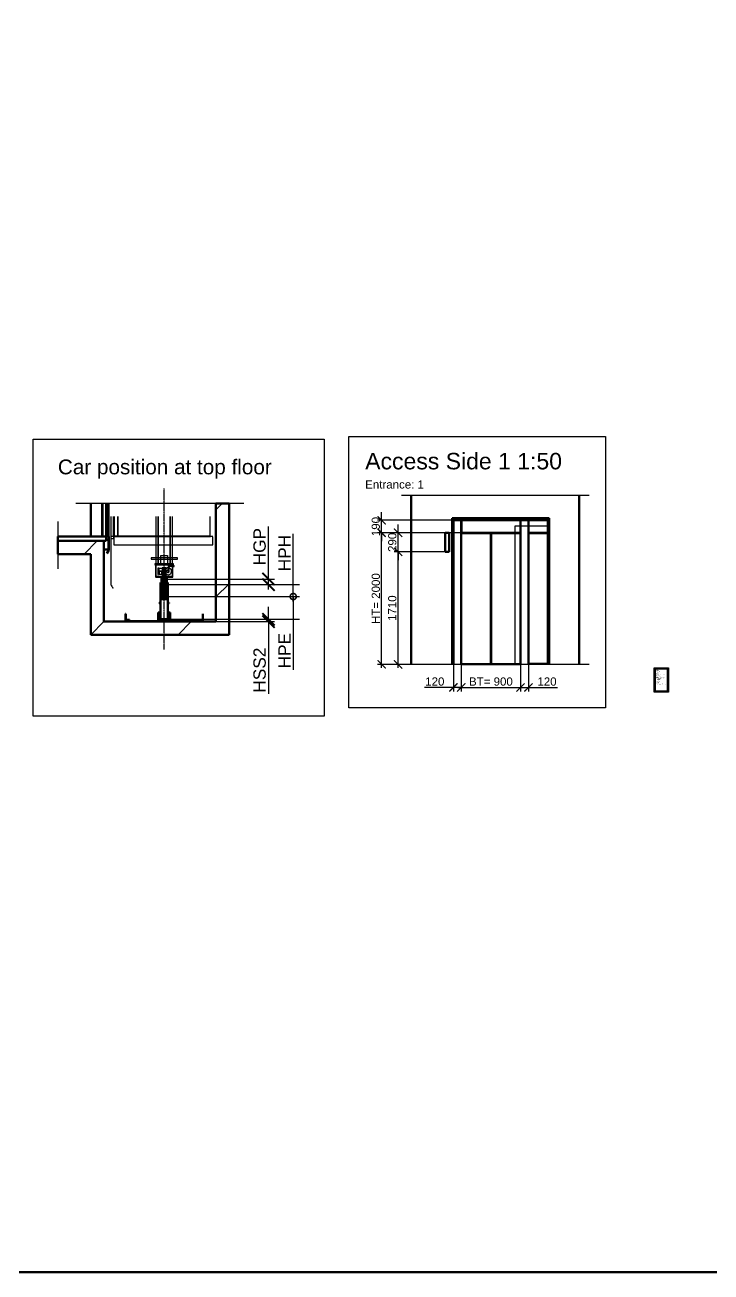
# Model space of a CAD drawing. Header units: millimetres. Extents: x -9546 to 173314, y -46180 to 27253.
# Drawn here: x 127933 to 138355, y -46180 to -27229 of the extents above; entities that cross this region are included whole.
import ezdxf

# ---------------------------------------------------------------- set-up
doc = ezdxf.new("R2010")
doc.units = ezdxf.units.MM
doc.linetypes.add('AM_ISO02W050', pattern=[7.5, 6, -1.5])
doc.linetypes.add('AM_ISO08W050', pattern=[18, 12, -1.5, 3, -1.5])
for name, color, linetype, lineweight in [('AM_0', 7, 'Continuous', 50), ('AM_1', 14, 'Continuous', 50), ('AM_5', 3, 'Continuous', 25), ('AM_8', 1, 'Continuous', 25), ('LDBuffer-AM_0', 7, 'Continuous', 50), ('LDCar-AM_0', 7, 'Continuous', 50), ('LDCar-AM_3', 6, 'AM_ISO02W050', 25), ('LDCar-AM_4', 3, 'Continuous', 25), ('LDHallButton-AM_0', 7, 'Continuous', 50), ('LDHallButton-AM_3', 6, 'AM_ISO02W050', 25), ('LDShaft-AM_0', 7, 'Continuous', 50), ('LDShaft-AM_4', 3, 'Continuous', 25), ('LDShaft-AM_5', 3, 'Continuous', 25), ('LDShaft-AM_7', 4, 'AM_ISO08W050', 25)]:
    doc.layers.add(name, color=color, linetype=linetype, lineweight=lineweight)
doc.layers.add('AM_VIEWS', color=1, linetype='Continuous', lineweight=25, plot=False)
doc.styles.add('LD', font='ARIALUNI.ttf')
doc.styles.get("Standard").update_dxf_attribs({"font": 'ARIALUNI.ttf'})
doc.dimstyles.new('LIFT', dxfattribs={"dimtxt": 2.5, "dimasz": 2.5, "dimexe": 1.25, "dimexo": 0, "dimgap": 0.5, "dimtad": 1, "dimdec": 0, "dimzin": 1, "dimdsep": 46, "dimtxsty": 'LD', "dimblk": 'ARCHTICK', "dimcen": 0, "dimdle": 1, "dimclrd": 3, "dimclre": 3, "dimclrt": 4, "dimadec": 0, "dimazin": 0, "dimtp": 0.1, "dimtm": 0.1, "dimtfac": 0.71, "dimtdec": 0, "dimtix": 1, "dimtmove": 0, "dimatfit": 3, "dimfxl": 1, "dimtolj": 1, "dimarcsym": 0})

# ---------------------------------------------------------------- blocks, each defined once
blk = doc.blocks.new('LD_20260611094836_0000005C')
at = {"layer": 'LDShaft-AM_0'}
for p, q in [((-200, 1795), (-200, 1295)), ((1700, 1795), (1700, 0)), ((1900, 1795), (1700, 1795)), ((1900, 0), (1900, 1795)), ((-700, 1225), (-700, 1025)), ((-200, 1225), (-700, 1225)), ((0, 1225), (-200, 1225)), ((0, 0), (0, 1225)), ((-700, 1025), (-200, 1025)), ((-200, 1025), (-200, -200)), ((1700, 0), (0, 0)), ((1900, -200), (1900, 0)), ((-200, -200), (0, -200)), ((0, -200), (1900, -200))]:
    blk.add_line(p, q, dxfattribs=at)
blk = doc.blocks.new('LD_20260611094836_0000005E')
at = {"layer": 'LDShaft-AM_4'}
blk.add_line((-700, 225), (-700, -495), dxfattribs=at)
blk = doc.blocks.new('LD_20260611094836_0000005F')
at = {"layer": 'LDShaft-AM_0'}
for p, q in [((-700, 0), (-700, -70)), ((-200, 0), (-700, 0)), ((-80, 0), (-200, 0)), ((0, 0), (-80, 0)), ((35, 0), (0, 0)), ((35, -70), (35, 0)), ((-700, -70), (-200, -70)), ((-200, -70), (-80, -70)), ((-80, -70), (0, -70)), ((0, -70), (35, -70))]:
    blk.add_line(p, q, dxfattribs=at)
blk = doc.blocks.new('LD_20260611094836_00000060')
at = {"layer": 'LDShaft-AM_0'}
for p, q in [((0, -22.5), (0, -151)), ((0, -151), (71, -151)), ((71, -1), (35, -1)), ((71, -5), (35, -5)), ((35, -5), (71, -5)), ((71, -5), (71, -1)), ((71, -151), (71, -5))]:
    blk.add_line(p, q, dxfattribs=at)
blk = doc.blocks.new('LD_20260611094836_00000061')
at = {"layer": 'LDCar-AM_0'}
for p, q in [((0, 500), (0, 0)), ((3, 500), (3, 0)), ((60, 0), (60, 500)), ((66, 500), (66, 5)), ((95, 5), (95, 500)), ((0, 0), (3, 0)), ((3, 0), (60, 0)), ((60, 0), (60, -48)), ((100, 0), (60, 0)), ((66, 5), (95, 5)), ((100, -48), (100, 0)), ((60, -48), (100, -48)), ((97, -48), (97, -210)), ((100, -48), (97, -48)), ((100, -210), (100, -48)), ((97, -210), (67, -259)), ((67, -259), (70, -261)), ((70, -261), (100, -212)), ((100, -212), (97, -210)), ((97, -210), (100, -210))]:
    blk.add_line(p, q, dxfattribs=at)
blk = doc.blocks.new('LD_20260611094836_00000062')
at = {"layer": 'LDShaft-AM_7'}
blk.add_line((0, -19795), (0, -17350), dxfattribs=at)
blk = doc.blocks.new('LD_20260611094836_00000065')
at = {"layer": 'LDBuffer-AM_0'}
for p, q in [((-28, 561), (-30, 561)), ((-30, 561), (-30, 551)), ((-30, 551), (-28, 551)), ((-21, 561), (-28, 561)), ((-28, 551), (-21, 551)), ((-21, 551), (-22, 551)), ((-22, 551), (-22, 343)), ((-21, 380), (-22, 380)), ((-22, 380), (-22, 379)), ((-11, 561), (-21, 561)), ((-16, 551), (-21, 551)), ((-21, 551), (-11, 551)), ((-16, 380), (-21, 380)), ((-9, 551), (-16, 551)), ((-9, 380), (-16, 380)), ((0, 561), (-11, 561)), ((-11, 551), (0, 551)), ((0, 551), (-9, 551)), ((0, 380), (-9, 380)), ((11, 561), (0, 561)), ((9, 551), (0, 551)), ((0, 551), (11, 551)), ((9, 380), (0, 380)), ((16, 551), (9, 551)), ((16, 380), (9, 380)), ((21, 561), (11, 561)), ((11, 551), (21, 551)), ((21, 551), (16, 551)), ((21, 380), (16, 380)), ((28, 561), (21, 561)), ((22, 551), (21, 551)), ((21, 551), (28, 551)), ((22, 380), (21, 380)), ((22, 343), (22, 551)), ((22, 379), (22, 380)), ((30, 561), (28, 561)), ((28, 551), (30, 551)), ((30, 551), (30, 561)), ((-52, 343), (-56, 343)), ((-56, 343), (-56, 35)), ((-40, 343), (-52, 343)), ((-21, 343), (-40, 343)), ((-22, 379), (-21, 379)), ((-22, 343), (-21, 343)), ((-21, 379), (-16, 379)), ((0, 343), (-21, 343)), ((-21, 343), (-16, 343)), ((-16, 379), (-9, 379)), ((-16, 343), (-9, 343)), ((-9, 379), (0, 379)), ((-9, 343), (0, 343)), ((0, 379), (9, 379)), ((21, 343), (0, 343)), ((0, 343), (9, 343)), ((9, 379), (16, 379)), ((9, 343), (16, 343)), ((16, 379), (21, 379)), ((16, 343), (21, 343)), ((21, 379), (22, 379)), ((40, 343), (21, 343)), ((21, 343), (22, 343)), ((52, 343), (40, 343)), ((56, 343), (52, 343)), ((56, 35), (56, 343)), ((-56, 35), (-52, 35)), ((-52, 35), (-40, 35)), ((-40, 35), (-21, 35)), ((-21, 35), (0, 35)), ((0, 35), (21, 35)), ((21, 35), (40, 35)), ((40, 35), (52, 35)), ((52, 35), (56, 35))]:
    blk.add_line(p, q, dxfattribs=at)
blk = doc.blocks.new('LD_20260611094836_00000066')
at = {"layer": 'LDBuffer-AM_0'}
for p, q in [((-585, 120), (-589, 120)), ((-589, 120), (-589, 0)), ((-589, 0), (589, 0)), ((-588, 120), (-588, 0)), ((-585, 120), (-588, 120)), ((-588, 0), (-518, 0)), ((-585, 4), (-585, 120)), ((-585, 3), (-585, 120)), ((-585, 27), (-585, 4)), ((-525, 27), (-585, 27)), ((-585, 27), (-585, 4)), ((-525, 27), (-585, 27)), ((585, 4), (-585, 4)), ((-518, 3), (-585, 3)), ((-525, 4), (-525, 27)), ((-525, 4), (-525, 27)), ((-518, 0), (-518, 3)), ((-75, 35), (-75, 29)), ((75, 35), (-75, 35)), ((-75, 29), (75, 29)), ((45, 29), (-45, 29)), ((-45, 29), (-45, 6)), ((-45, 6), (45, 6)), ((-17.5, 6), (-17.5, 0)), ((17.5, 6), (-17.5, 6)), ((-17.5, 0), (17.5, 0)), ((17.5, 0), (17.5, 6)), ((45, 6), (45, 29)), ((75, 29), (75, 35)), ((585, 3), (518, 3)), ((518, 3), (518, 0)), ((518, 0), (588, 0)), ((525, 27), (525, 4)), ((585, 27), (525, 27)), ((525, 27), (525, 4)), ((585, 27), (525, 27)), ((589, 120), (585, 120)), ((585, 120), (585, 4)), ((588, 120), (585, 120)), ((585, 120), (585, 3)), ((585, 4), (585, 27)), ((585, 4), (585, 27)), ((588, 0), (588, 120)), ((589, 0), (589, 120))]:
    blk.add_line(p, q, dxfattribs=at)
blk = doc.blocks.new('LD_20260611094836_0000006A')
at = {"layer": 'LDBuffer-AM_0'}
for p, q in [((-28, 811), (-30, 811)), ((-30, 811), (-30, 801)), ((-30, 801), (-28, 801)), ((-21, 811), (-28, 811)), ((-28, 801), (-21, 801)), ((-21, 801), (-22, 801)), ((-22, 801), (-22, 593)), ((-11, 811), (-21, 811)), ((-16, 801), (-21, 801)), ((-21, 801), (-11, 801)), ((-9, 801), (-16, 801)), ((0, 811), (-11, 811)), ((-11, 801), (0, 801)), ((0, 801), (-9, 801)), ((11, 811), (0, 811)), ((9, 801), (0, 801)), ((0, 801), (11, 801)), ((16, 801), (9, 801)), ((21, 811), (11, 811)), ((11, 801), (21, 801)), ((21, 801), (16, 801)), ((28, 811), (21, 811)), ((22, 801), (21, 801)), ((21, 801), (28, 801)), ((22, 593), (22, 801)), ((30, 811), (28, 811)), ((28, 801), (30, 801)), ((30, 801), (30, 811)), ((-52, 593), (-56, 593)), ((-56, 593), (-56, 343)), ((-40, 593), (-52, 593)), ((-21, 593), (-40, 593)), ((-21, 630), (-22, 630)), ((-22, 630), (-22, 629)), ((-22, 629), (-21, 629)), ((-22, 593), (-21, 593)), ((-16, 630), (-21, 630)), ((-21, 629), (-16, 629)), ((0, 593), (-21, 593)), ((-21, 593), (-16, 593)), ((-9, 630), (-16, 630)), ((-16, 629), (-9, 629)), ((-16, 593), (-9, 593)), ((0, 630), (-9, 630)), ((-9, 629), (0, 629)), ((-9, 593), (0, 593)), ((9, 630), (0, 630)), ((0, 629), (9, 629)), ((21, 593), (0, 593)), ((0, 593), (9, 593)), ((16, 630), (9, 630)), ((9, 629), (16, 629)), ((9, 593), (16, 593)), ((21, 630), (16, 630)), ((16, 629), (21, 629)), ((16, 593), (21, 593)), ((22, 630), (21, 630)), ((21, 629), (22, 629)), ((40, 593), (21, 593)), ((21, 593), (22, 593)), ((22, 629), (22, 630)), ((52, 593), (40, 593)), ((56, 593), (52, 593)), ((56, 343), (56, 593))]:
    blk.add_line(p, q, dxfattribs=at)
blk = doc.blocks.new('LD_20260611094836_0000006B')
at = {"layer": 'LDBuffer-AM_0'}
for p, q in [((-75, 285), (-75, 279)), ((-56, 285), (-75, 285)), ((-75, 279), (-56, 279)), ((75, 285), (56, 285)), ((56, 279), (75, 279)), ((75, 279), (75, 285)), ((-56, 140), (-90, 140)), ((-90, 140), (-90, 5)), ((-90, 5), (-75, 5)), ((-75, 5), (-90, 5)), ((-90, 5), (-90, 4)), ((-56, 115), (-85, 115)), ((-85, 115), (-85, 5)), ((-75, 6), (-75, 4)), ((-17.5, 6), (-75, 6)), ((75, 6), (17.5, 6)), ((90, 140), (56, 140)), ((85, 115), (56, 115)), ((75, 4), (75, 6)), ((75, 5), (90, 5)), ((90, 5), (75, 5)), ((85, 5), (85, 115)), ((90, 5), (90, 140)), ((90, 4), (90, 5))]:
    blk.add_line(p, q, dxfattribs=at)
blk = doc.blocks.new('LD_20260611094836_0000006D')
at = {"layer": 'LDCar-AM_3'}
for p, q in [((-808, 300), (-808, 5)), ((-808, 300), (-808, 5)), ((-768, 5), (-768, 300)), ((-768, 5), (-768, 300)), ((-766, 300), (-766, 4)), ((-766, 300), (-766, 4)), ((-762, 4), (-762, 300)), ((-762, 300), (-762, 4)), ((-703, 4), (-703, 300)), ((-700, 4), (-700, 300)), ((-126, 300), (-126, -431)), ((-90, -431), (-90, 300)), ((-90, 300), (-90, -431)), ((90, 300), (90, -431)), ((90, -431), (90, 300)), ((126, -431), (126, 300)), ((700, 4), (700, 300)), ((-810, 0), (-810, -30)), ((-765, 0), (-810, 0)), ((-808, 5), (-768, 5)), ((-808, 5), (-768, 5)), ((-702, 4), (-766, 4)), ((-766, 4), (-766, 0)), ((-766, 4), (-762, 4)), ((-766, 4), (-700, 4)), ((-766, 0), (-702, 0)), ((741, 0), (-765, 0)), ((-765, 0), (-765, -34)), ((-765, -30), (-765, 0)), ((-762, 4), (-703, 4)), ((-702, 0), (-702, 4)), ((702, 4), (-702, 4)), ((-702, 4), (-702, 0)), ((-702, 0), (702, 0)), ((-700, 4), (700, 4)), ((702, 0), (702, 4)), ((741, -34), (741, 0)), ((-810, -30), (-810, -735)), ((-807, -30), (-810, -30)), ((-810, -30), (-765, -30)), ((-807, -735), (-807, -30)), ((-765, -34), (-765, -114)), ((-765, -114), (-765, -129)), ((-765, -129), (741, -129)), ((741, -114), (741, -34)), ((741, -129), (741, -114)), ((-200, -326), (-200, -346)), ((200, -326), (-200, -326)), ((-200, -346), (200, -346)), ((-50, -431), (-50, -291)), ((-50, -291), (50, -291)), ((50, -291), (50, -431)), ((200, -346), (200, -326)), ((140, -416), (-140, -416)), ((-140, -416), (-140, -431)), ((-140, -431), (140, -431)), ((-120, -431), (-130, -431)), ((-130, -431), (-130, -618)), ((-126, -431), (-90, -431)), ((-120, -608), (-120, -431)), ((-82, -481), (-98, -481)), ((-98, -481), (-98, -581)), ((-90, -431), (-50, -431)), ((-82, -581), (-82, -481)), ((-82, -486), (-82, -488)), ((-27, -486), (-82, -486)), ((-82, -488), (-82, -492)), ((-82, -492), (-82, -498)), ((-82, -498), (-82, -506)), ((-82, -506), (-82, -514)), ((-82, -514), (-82, -520)), ((-82, -520), (-82, -524)), ((-82, -524), (-82, -526)), ((-82, -526), (-27, -526)), ((-76, -536), (-76, -538)), ((-34, -536), (-76, -536)), ((-76, -538), (-76, -542)), ((-76, -542), (-76, -548)), ((-76, -548), (-76, -556)), ((-76, -556), (-76, -564)), ((-76, -564), (-76, -570)), ((-34, -538), (-34, -536)), ((-34, -542), (-34, -538)), ((-34, -548), (-34, -542)), ((-34, -556), (-34, -548)), ((-34, -564), (-34, -556)), ((-34, -570), (-34, -564)), ((-7, -481), (-27, -481)), ((-27, -481), (-27, -581)), ((-27, -488), (-27, -486)), ((-27, -492), (-27, -488)), ((-27, -498), (-27, -492)), ((-27, -506), (-27, -498)), ((-27, -514), (-27, -506)), ((-27, -520), (-27, -514)), ((-27, -524), (-27, -520)), ((-27, -526), (-27, -524)), ((-7, -581), (-7, -481)), ((11, -511), (7, -531)), ((7, -531), (11, -551)), ((22, -494), (11, -511)), ((11, -551), (22, -568)), ((39, -482), (22, -494)), ((22, -568), (39, -580)), ((40, -523), (38, -531)), ((38, -531), (40, -539)), ((59, -478), (39, -482)), ((44, -517), (40, -523)), ((40, -539), (44, -545)), ((51, -513), (44, -517)), ((44, -545), (51, -549)), ((50, -431), (90, -431)), ((58, -511), (51, -513)), ((51, -549), (58, -551)), ((66, -513), (58, -511)), ((58, -551), (66, -549)), ((80, -482), (59, -478)), ((117, -420), (61, -420)), ((61, -420), (61, -455)), ((61, -455), (117, -455)), ((76, -461), (62, -461)), ((62, -461), (62, -531)), ((62, -531), (76, -531)), ((73, -517), (66, -513)), ((66, -549), (73, -545)), ((77, -523), (73, -517)), ((73, -545), (77, -539)), ((76, -531), (76, -461)), ((78, -531), (77, -523)), ((77, -539), (78, -531)), ((97, -494), (80, -482)), ((80, -580), (97, -568)), ((90, -431), (126, -431)), ((108, -511), (97, -494)), ((97, -568), (108, -551)), ((112, -531), (108, -511)), ((108, -551), (112, -531)), ((121, -420), (117, -420)), ((117, -420), (117, -455)), ((117, -455), (117, -420)), ((117, -455), (121, -455)), ((130, -431), (120, -431)), ((120, -431), (120, -608)), ((121, -455), (121, -420)), ((130, -618), (130, -431)), ((140, -446), (138, -448)), ((138, -448), (138, -451)), ((138, -451), (138, -454)), ((138, -454), (140, -456)), ((140, -431), (140, -416)), ((142, -444), (140, -446)), ((140, -456), (142, -458)), ((145, -444), (142, -444)), ((142, -458), (145, -458)), ((148, -444), (145, -444)), ((145, -458), (148, -458)), ((150, -446), (148, -444)), ((148, -458), (150, -456)), ((152, -448), (150, -446)), ((150, -456), (152, -454)), ((152, -451), (152, -448)), ((152, -454), (152, -451)), ((-807, -734), (-810, -736)), ((-810, -735), (-807, -735)), ((-810, -736), (-780, -786)), ((-777, -784), (-807, -734)), ((-130, -618), (130, -618)), ((120, -608), (-120, -608)), ((-98, -581), (-82, -581)), ((-76, -570), (-76, -574)), ((-76, -574), (-76, -576)), ((-76, -576), (-34, -576)), ((-20, -618), (-52, -618)), ((-52, -618), (-52, -720)), ((52, -618), (-52, -618)), ((-52, -618), (-52, -720)), ((-52, -720), (-20, -720)), ((-52, -720), (52, -720)), ((-34, -574), (-34, -570)), ((-34, -576), (-34, -574)), ((-27, -581), (-7, -581)), ((-15, -618), (-20, -618)), ((-20, -618), (-20, -720)), ((-20, -720), (-20, -618)), ((-20, -720), (-15, -720)), ((15, -618), (-15, -618)), ((-15, -618), (-15, -720)), ((-6, -618), (-15, -618)), ((-6, -618), (-15, -618)), ((-15, -618), (-15, -720)), ((-15, -720), (15, -720)), ((-15, -720), (-6, -720)), ((-15, -720), (-6, -720)), ((-6, -720), (-6, -618)), ((-6, -720), (-6, -618)), ((15, -618), (6, -618)), ((6, -618), (6, -720)), ((6, -618), (6, -720)), ((15, -618), (6, -618)), ((6, -720), (15, -720)), ((6, -720), (15, -720)), ((15, -720), (15, -618)), ((20, -618), (15, -618)), ((15, -720), (15, -618)), ((15, -720), (20, -720)), ((52, -618), (20, -618)), ((20, -618), (20, -720)), ((20, -720), (20, -618)), ((20, -720), (52, -720)), ((39, -580), (59, -584)), ((52, -720), (52, -618)), ((52, -720), (52, -618)), ((59, -584), (80, -580)), ((-780, -786), (-777, -784))]:
    blk.add_line(p, q, dxfattribs=at)
blk = doc.blocks.new('LD_20260611094836_0000006F')
at = {"layer": 'AM_8'}
for p, q in [((1700, 1700), (1795, 1795)), ((-301, 1025), (-101, 1225)), ((1700, 374), (1900, 574)), ((-200, -200), (0, 0)), ((1126, -200), (1326, 0))]:
    blk.add_line(p, q, dxfattribs=at)
blk = doc.blocks.new('_DotSmall')
at = {"color": 0, "linetype": 'ByBlock', "const_width": 0.5}
blk.add_lwpolyline([(-0.0625, 0, 1), (0.0625, 0, 1)], format="xyb", close=True, dxfattribs=at)
blk = doc.blocks.new('*D2591')
at = {"layer": 'Defpoints', "color": 0, "transparency": 16777216}
for p in [(130048, -35915), (132008, -35915), (130048, -36260)]:
    blk.add_point(p, dxfattribs=at)
at = {"layer": 'LDShaft-AM_5', "color": 3, "lineweight": -2, "transparency": 16777216}
for p, q in [((130048, -35915), (132101, -35915)), ((132008, -35915), (132008, -36335)), ((130048, -36260), (132101, -36260)), ((132008, -36260), (132008, -37026))]:
    blk.add_line(p, q, dxfattribs=at)
at = {"layer": 'LDShaft-AM_5', "color": 3, "lineweight": -2, "transparency": 16777216, "xscale": 187.5, "yscale": 187.5, "zscale": 187.5, "rotation": 90}
blk.add_blockref('_DotSmall', (132008, -35915), dxfattribs=at)
at = {"layer": 'LDShaft-AM_5', "color": 4, "transparency": 16777216, "insert": (131876, -36737), "char_height": 187.5, "attachment_point": 5, "rotation": 90, "style": 'LD'}
blk.add_mtext('\\A1;HPE', dxfattribs=at)
blk = doc.blocks.new('_ArchTick')
at = {"color": 0, "linetype": 'ByBlock', "const_width": 0.15}
blk.add_lwpolyline([(-0.5, -0.5), (0.5, 0.5)], dxfattribs=at)
blk = doc.blocks.new('_NONE')
blk = doc.blocks.new('*D2592')
at = {"layer": 'Defpoints', "color": 0, "transparency": 16777216}
for p in [(130048, -36260), (130048, -36295), (131633, -36260)]:
    blk.add_point(p, dxfattribs=at)
at = {"layer": 'LDShaft-AM_5', "color": 3, "lineweight": -2, "transparency": 16777216}
for p, q in [((131633, -36260), (131633, -36073)), ((130048, -36260), (131726, -36260)), ((130048, -36295), (131726, -36295)), ((131633, -36260), (131633, -36295)), ((131633, -36295), (131633, -37395))]:
    blk.add_line(p, q, dxfattribs=at)
at = {"layer": 'LDShaft-AM_5', "color": 3, "lineweight": -2, "transparency": 16777216, "xscale": 187.5, "yscale": 187.5, "zscale": 187.5}
for p, rotation in [((131633, -36260), 270), ((131633, -36295), 90)]:
    blk.add_blockref('_ArchTick', p, dxfattribs=dict(at, rotation=rotation))
at = {"layer": 'LDShaft-AM_5', "color": 4, "transparency": 16777216, "insert": (131498, -37033), "char_height": 187.5, "attachment_point": 5, "rotation": 90, "style": 'LD'}
blk.add_mtext('\\A1;HSS2', dxfattribs=at)
blk = doc.blocks.new('*D2593')
at = {"layer": 'Defpoints', "color": 0, "transparency": 16777216}
for p in [(130048, -35649), (130048, -35734), (131633, -35649)]:
    blk.add_point(p, dxfattribs=at)
at = {"layer": 'LDShaft-AM_5', "color": 3, "lineweight": -2, "transparency": 16777216}
for p, q in [((131633, -35649), (131633, -34852)), ((130048, -35649), (131726, -35649)), ((130048, -35734), (131726, -35734)), ((131633, -35809), (131633, -35649))]:
    blk.add_line(p, q, dxfattribs=at)
at = {"layer": 'LDShaft-AM_5', "color": 3, "lineweight": -2, "transparency": 16777216, "xscale": 187.5, "yscale": 187.5, "zscale": 187.5}
for p, rotation in [((131633, -35649), 90), ((131633, -35734), 270)]:
    blk.add_blockref('_ArchTick', p, dxfattribs=dict(at, rotation=rotation))
at = {"layer": 'LDShaft-AM_5', "color": 4, "transparency": 16777216, "insert": (131498, -35157), "char_height": 187.5, "attachment_point": 5, "rotation": 90, "style": 'LD'}
blk.add_mtext('\\A1;HGP', dxfattribs=at)
blk = doc.blocks.new('*D2594')
at = {"layer": 'Defpoints', "color": 0, "transparency": 16777216}
for p in [(130048, -35734), (132008, -35734), (130048, -35915)]:
    blk.add_point(p, dxfattribs=at)
at = {"layer": 'LDShaft-AM_5', "color": 3, "lineweight": -2, "transparency": 16777216}
for p, q in [((132008, -35734), (132008, -34961)), ((130048, -35734), (132101, -35734)), ((132008, -35990), (132008, -35734)), ((130048, -35915), (132101, -35915))]:
    blk.add_line(p, q, dxfattribs=at)
at = {"layer": 'LDShaft-AM_5', "color": 3, "lineweight": -2, "transparency": 16777216, "xscale": 187.5, "yscale": 187.5, "zscale": 187.5, "rotation": 270}
blk.add_blockref('_DotSmall', (132008, -35915), dxfattribs=at)
at = {"layer": 'LDShaft-AM_5', "color": 4, "transparency": 16777216, "insert": (131876, -35254), "char_height": 187.5, "attachment_point": 5, "rotation": 90, "style": 'LD'}
blk.add_mtext('\\A1;HPH', dxfattribs=at)
blk = doc.blocks.new('LD_20260611094836_00000071')
at = {"layer": 'LDCar-AM_4'}
blk.add_line((2125, 1795), (-425, 1795), dxfattribs=at)
blk = doc.blocks.new('LD_20260611094836_00000081')
at = {"layer": 'LDShaft-AM_0'}
for p, q in [((-200, 21940), (-200, 19370)), ((2350, 19370), (2350, 21940)), ((420, 21223), (420, 21590)), ((420, 21590), (1895, 21590)), ((1895, 21590), (1895, 20929)), ((420, 19370), (420, 21223)), ((1895, 20929), (1895, 19370))]:
    blk.add_line(p, q, dxfattribs=at)
blk = doc.blocks.new('LD_20260611094836_00000087')
at = {"layer": 'LDHallButton-AM_0'}
for p, q in [((-315.01, 2190), (-315.01, 2000)), ((-19.99, 2190), (-315.01, 2190)), ((-19.99, 2000), (-19.99, 2190)), ((-315.01, 2000), (-19.99, 2000)), ((-315.01, 1995), (-315.01, 10)), ((-19.99, 1995), (-315.01, 1995)), ((-315, 2000), (-315, 1995)), ((-20, 1995), (-20, 2000)), ((-19.99, 10), (-19.99, 1995)), ((-315.01, 10), (-19.99, 10)), ((-315, 10), (-315, 0)), ((-20, 0), (-20, 10))]:
    blk.add_line(p, q, dxfattribs=at)
at = {"layer": 'LDHallButton-AM_3'}
for p, q in [((-520, 2100), (-520, 0)), ((-20, 2100), (-520, 2100)), ((-20, 0), (-20, 2100))]:
    blk.add_line(p, q, dxfattribs=at)
blk = doc.blocks.new('LD_20260611094836_00000088')
at = {"layer": 'LDHallButton-AM_0'}
for p, q in [((-32.5, 290), (-32.5, 0)), ((32.5, 290), (-32.5, 290)), ((32.5, 0), (32.5, 290)), ((-32.5, 0), (32.5, 0))]:
    blk.add_line(p, q, dxfattribs=at)
blk = doc.blocks.new('LD_20260611094836_00000089')
at = {"layer": 'LDCar-AM_0'}
for p, q in [((-570, 2190), (-590, 2190)), ((-450, 2190), (-570, 2190)), ((-570, 2190), (-570, 0)), ((-450, 0), (-450, 2190)), ((-449.5, 2190), (-450, 2190)), ((449.5, 2190), (-449.5, 2190)), ((-449.5, 2190), (-449.5, 2000)), ((449.5, 2000), (449.5, 2190)), ((450, 2190), (449.5, 2190)), ((569.99, 2190), (450, 2190)), ((450, 2190), (450, 0)), ((885, 2190), (865.01, 2190)), ((-590, 2010), (-570, 2010)), ((-450, 2010), (-449.5, 2010)), ((-1.05, 1995), (-450, 1995)), ((-449.5, 2000), (449.5, 2000)), ((-1.05, 5), (-1.05, 1995)), ((450, 1995), (1.05, 1995)), ((1.05, 1995), (1.05, 5)), ((449.5, 2010), (450, 2010)), ((570, 1995), (570, 2000)), ((865.01, 2010), (885, 2010)), ((-450, 5), (-1.05, 5)), ((1.05, 5), (450, 5)), ((570, 0), (570, 10))]:
    blk.add_line(p, q, dxfattribs=at)
blk = doc.blocks.new('*D2595')
at = {"layer": 'Defpoints', "color": 0, "transparency": 16777216}
for p in [(134561, -37233), (135461, -37233), (135461, -37296)]:
    blk.add_point(p, dxfattribs=at)
at = {"layer": 'LDShaft-AM_5', "color": 3, "lineweight": -2, "transparency": 16777216}
for p, q in [((134511, -37296), (135511, -37296)), ((134561, -37233), (134561, -37358)), ((135461, -37233), (135461, -37358))]:
    blk.add_line(p, q, dxfattribs=at)
at = {"layer": 'LDShaft-AM_5', "color": 3, "lineweight": -2, "transparency": 16777216, "xscale": 125, "yscale": 125, "zscale": 125, "rotation": 180}
blk.add_blockref('_ArchTick', (134561, -37296), dxfattribs=at)
at = {"layer": 'LDShaft-AM_5', "color": 3, "lineweight": -2, "transparency": 16777216, "xscale": 125, "yscale": 125, "zscale": 125}
blk.add_blockref('_ArchTick', (135461, -37296), dxfattribs=at)
at = {"layer": 'LDShaft-AM_5', "color": 4, "transparency": 16777216, "insert": (135011, -37207), "char_height": 125, "attachment_point": 5, "style": 'LD'}
blk.add_mtext('\\A1;BT= 900', dxfattribs=at)
blk = doc.blocks.new('*D2596')
at = {"layer": 'Defpoints', "color": 0, "transparency": 16777216}
for p in [(133351, -34946), (135011, -34946), (135011, -36946)]:
    blk.add_point(p, dxfattribs=at)
at = {"layer": 'LDShaft-AM_5', "color": 3, "lineweight": -2, "transparency": 16777216}
for p, q in [((135011, -34946), (133289, -34946)), ((133351, -36996), (133351, -34896)), ((135011, -36946), (133289, -36946))]:
    blk.add_line(p, q, dxfattribs=at)
at = {"layer": 'LDShaft-AM_5', "color": 3, "lineweight": -2, "transparency": 16777216, "xscale": 125, "yscale": 125, "zscale": 125}
for p, rotation in [((133351, -34946), 90), ((133351, -36946), 270)]:
    blk.add_blockref('_ArchTick', p, dxfattribs=dict(at, rotation=rotation))
at = {"layer": 'LDShaft-AM_5', "color": 4, "transparency": 16777216, "insert": (133263, -35946), "char_height": 125, "attachment_point": 5, "rotation": 90, "style": 'LD'}
blk.add_mtext('\\A1;HT= 2000', dxfattribs=at)
blk = doc.blocks.new('*D2597')
at = {"layer": 'Defpoints', "color": 0, "transparency": 16777216}
for p in [(133601, -35236), (134346, -35236), (134346, -36946)]:
    blk.add_point(p, dxfattribs=at)
at = {"layer": 'LDShaft-AM_5', "color": 3, "lineweight": -2, "transparency": 16777216}
for p, q in [((134346, -35236), (133539, -35236)), ((133601, -36996), (133601, -35186)), ((134346, -36946), (133539, -36946))]:
    blk.add_line(p, q, dxfattribs=at)
at = {"layer": 'LDShaft-AM_5', "color": 3, "lineweight": -2, "transparency": 16777216, "xscale": 125, "yscale": 125, "zscale": 125}
for p, rotation in [((133601, -35236), 90), ((133601, -36946), 270)]:
    blk.add_blockref('_ArchTick', p, dxfattribs=dict(at, rotation=rotation))
at = {"layer": 'LDShaft-AM_5', "color": 4, "transparency": 16777216, "insert": (133513, -36091), "char_height": 125, "attachment_point": 5, "rotation": 90, "style": 'LD'}
blk.add_mtext('\\A1;1710', dxfattribs=at)
blk = doc.blocks.new('*D2598')
at = {"layer": 'AM_5', "color": 3, "lineweight": -2, "transparency": 16777216}
for p, q in [((133601, -34946), (133601, -34821)), ((134314, -34946), (133539, -34946)), ((133601, -35236), (133601, -34946)), ((134379, -35236), (133539, -35236)), ((133601, -35236), (133601, -35361))]:
    blk.add_line(p, q, dxfattribs=at)
at = {"layer": 'Defpoints', "color": 0, "transparency": 16777216}
for p in [(133601, -34946), (134314, -34946), (134379, -35236)]:
    blk.add_point(p, dxfattribs=at)
at = {"layer": 'AM_5', "color": 3, "lineweight": -2, "transparency": 16777216, "xscale": 125, "yscale": 125, "zscale": 125}
for p, rotation in [((133601, -34946), 270), ((133601, -35236), 90)]:
    blk.add_blockref('_ArchTick', p, dxfattribs=dict(at, rotation=rotation))
at = {"layer": 'AM_5', "color": 4, "transparency": 16777216, "insert": (133513, -35091), "char_height": 125, "attachment_point": 5, "rotation": 90, "style": 'LD'}
blk.add_mtext('\\A1;290', dxfattribs=at)
blk = doc.blocks.new('*D2599')
at = {"layer": 'AM_5', "color": 3, "lineweight": -2, "transparency": 16777216}
for p, q in [((134441, -36946), (134441, -37358)), ((134561, -36946), (134561, -37358)), ((134441, -37296), (134002, -37296)), ((134561, -37296), (134391, -37296))]:
    blk.add_line(p, q, dxfattribs=at)
at = {"layer": 'Defpoints', "color": 0, "transparency": 16777216}
for p in [(134441, -36946), (134561, -36946), (134561, -37296)]:
    blk.add_point(p, dxfattribs=at)
at = {"layer": 'AM_5', "color": 3, "lineweight": -2, "transparency": 16777216, "xscale": 125, "yscale": 125, "zscale": 125, "rotation": 180}
blk.add_blockref('_ArchTick', (134441, -37296), dxfattribs=at)
at = {"layer": 'AM_5', "color": 3, "lineweight": -2, "transparency": 16777216, "xscale": 125, "yscale": 125, "zscale": 125}
blk.add_blockref('_ArchTick', (134561, -37296), dxfattribs=at)
at = {"layer": 'AM_5', "color": 4, "transparency": 16777216, "insert": (134159, -37207), "char_height": 125, "attachment_point": 5, "style": 'LD'}
blk.add_mtext('\\A1;120', dxfattribs=at)
blk = doc.blocks.new('*D2600')
at = {"layer": 'AM_5', "color": 3, "lineweight": -2, "transparency": 16777216}
for p, q in [((133351, -34756), (133351, -34631)), ((134441, -34756), (133289, -34756)), ((133351, -34946), (133351, -34756)), ((134441, -34946), (133289, -34946)), ((133351, -34946), (133351, -35071))]:
    blk.add_line(p, q, dxfattribs=at)
at = {"layer": 'Defpoints', "color": 0, "transparency": 16777216}
for p in [(133351, -34756), (134441, -34756), (134441, -34946)]:
    blk.add_point(p, dxfattribs=at)
at = {"layer": 'AM_5', "color": 3, "lineweight": -2, "transparency": 16777216, "xscale": 125, "yscale": 125, "zscale": 125}
for p, rotation in [((133351, -34756), 270), ((133351, -34946), 90)]:
    blk.add_blockref('_ArchTick', p, dxfattribs=dict(at, rotation=rotation))
at = {"layer": 'AM_5', "color": 4, "transparency": 16777216, "insert": (133263, -34851), "char_height": 125, "attachment_point": 5, "rotation": 90, "style": 'LD'}
blk.add_mtext('\\A1;190', dxfattribs=at)
blk = doc.blocks.new('*D2601')
at = {"layer": 'AM_5', "color": 3, "lineweight": -2, "transparency": 16777216}
for p, q in [((135461, -36946), (135461, -37358)), ((135581, -36946), (135581, -37358)), ((135411, -37296), (135581, -37296)), ((135581, -37296), (136021, -37296))]:
    blk.add_line(p, q, dxfattribs=at)
at = {"layer": 'Defpoints', "color": 0, "transparency": 16777216}
for p in [(135461, -36946), (135581, -36946), (135581, -37296)]:
    blk.add_point(p, dxfattribs=at)
at = {"layer": 'AM_5', "color": 3, "lineweight": -2, "transparency": 16777216, "xscale": 125, "yscale": 125, "zscale": 125, "rotation": 180}
blk.add_blockref('_ArchTick', (135461, -37296), dxfattribs=at)
at = {"layer": 'AM_5', "color": 3, "lineweight": -2, "transparency": 16777216, "xscale": 125, "yscale": 125, "zscale": 125}
blk.add_blockref('_ArchTick', (135581, -37296), dxfattribs=at)
at = {"layer": 'AM_5', "color": 4, "transparency": 16777216, "insert": (135863, -37207), "char_height": 125, "attachment_point": 5, "style": 'LD'}
blk.add_mtext('\\A1;120', dxfattribs=at)
blk = doc.blocks.new('LD_20260611094836_0000008C')
at = {"layer": 'LDCar-AM_4'}
blk.add_line((-350, 21940), (2500, 21940), dxfattribs=at)
blk = doc.blocks.new('LD_20260611094836_0000008D')
at = {"layer": 'LDCar-AM_4'}
blk.add_line((2500, 19370), (-350, 19370), dxfattribs=at)
blk = doc.blocks.new('LD_20260611094836_000000E1')
at = {"layer": 'LDShaft-AM_0'}
for p, q in [((191, 2), (-4, 2)), ((-4, 2), (-4, -349)), ((191, -349), (191, 2)), ((-4, -349), (191, -349))]:
    blk.add_line(p, q, dxfattribs=at)
at = {"layer": 'AM_1', "color": 7, "insert": (0, 0), "char_height": 5.98, "width": 188.1, "attachment_point": 1, "line_spacing_factor": 0.771429}
blk.add_mtext('\\pxt3;{\\H0.71429x;\\C256;AKV= \\C7;Car area\\C256;\\PBS=    \\C7;width shaft\\C256;\\PBT=    \\C7;width door\\C256;\\PBK=    \\C7;width car\\C256;\\PBKS=  \\C7;width car guide\\C256;\\PBGS=  \\C7;width cwt guide\\C256;\\PBG=    \\C7;width cwt\\C256;\\PCOP=  \\C7;Car operation panel\\C256;\\PGG=    \\C7;Weight of cwt. GG (kg)\\C256;\\PGK=    \\C7;Weight of Car GK (kg)\\C256;\\PGKU=  \\C7;Masses acting upon car safety gear [kg]\\C256;\\PHT=    \\C7;height door\\C256;\\PHE=    \\C7;height floor\\C256;\\PHQ=    \\C7;height travel\\C256;\\PHS=    \\C7;height shaft\\C256;\\PHSG=  \\C7;height shaft pit\\C256;\\PHSK=  \\C7;height shaft headroom\\C256;\\PHF=     \\C7;Distances between guide rail fastening brackets\\C256;\\PHK=     \\C7;Car height \\C256;\\PHKC=   \\C7;Inside car height \\C256;\\PHKZ=   \\C7;Height car flooring\\C256;\\PHGP=   \\C7;Distance from counterweight to buffer\\C256;\\PHKP=   \\C7;Distance from buffer plate on car to buffer or plinth, with car at lowest terminal\\C256;\\PHP=     \\C7;Height of buffers, fully extended\\C256;\\PHPH=   \\C7;Rounded up total of buffer stroke and rubber stroke:\\C256;\\PHSS1=  \\C7;Height of plinth underneath car\\C256;\\PHSS2= \\C7;Height of plinth underneath counterweight\\C256;\\PJH=      \\C7;Main switch\\P\\C256;JH1=     \\C7;Second main switch\\P\\C256;LDU=    \\C7;Control cabinet (LDU)\\P\\C256;LFGK=  \\C7;Length of cwt rail end from top floor\\C256;\\PLFKK=  \\C7;Length of car rail end from top floor\\C256;\\PLOP=    \\C7;Landing operation panel\\C256;\\PSG=      \\C7;guide cwt bracket\\C256;\\PSF=      \\C7;guide car bracket\\C256;\\PSKU=    \\C7;lift overtravel (bottom)\\C256;\\PSKO=    \\C7;lift overtravel (top)\\C256;\\PSKS=    \\C7;Jump distance of car\\C256;\\PTS=      \\C7;depth shaft\\C256;\\PTK=      \\C7;depth car\\C256;\\PTG=      \\C7;depth cwt\\C256;\\PTKF=    \\C7;Distance between edge of car sill and guide rail axis\\C256;\\PTSW=   \\C7;Distance from hoistway front wall to landing door sill\\C256;\\PTKSW= \\C7;Distance from hoistway front wall to center line of car guides}', dxfattribs=at)

msp = doc.modelspace()

# ---------------------------------------------------------------- linework, layer by layer
at = {"layer": 'AM_0'}
msp.add_lwpolyline([(-9546.1, -8278.2), (173314.3, -8278.2), (173314.3, -46179.6), (-9546.1, -46179.6)], close=True, dxfattribs=at)
at = {"layer": 'AM_VIEWS'}
for points in [[(128057.7, -33525.3), (132476.4, -33525.3), (132476.4, -37733.1), (128057.7, -37733.1)], [(132851.4, -33483.9), (136751.4, -33483.9), (136751.4, -37608.1), (132851.4, -37608.1)], [(137491.4, -36997.2), (137706.5, -36997.2), (137706.5, -37368.1), (137491.4, -37368.1)]]:
    msp.add_lwpolyline(points, close=True, dxfattribs=at)

# ---------------------------------------------------------------- block references
for name, p in [('LD_20260611094836_00000062', (130047.7, -16925.3)), ('LD_20260611094836_0000008C', (134001.4, -56315.6)), ('LD_20260611094836_00000081', (134001.4, -56315.6)), ('LD_20260611094836_0000005C', (129132.7, -36295.3)), ('LD_20260611094836_00000071', (129132.7, -36295.3)), ('LD_20260611094836_0000006F', (129132.7, -36295.3)), ('LD_20260611094836_00000061', (129107.7, -35000.3)), ('LD_20260611094836_0000005E', (129132.7, -35000.3)), ('LD_20260611094836_0000006D', (130047.7, -35000.3)), ('LD_20260611094836_00000089', (135011.4, -36945.6)), ('LD_20260611094836_00000087', (135896.4, -36945.6)), ('LD_20260611094836_0000005F', (129132.7, -35000.3)), ('LD_20260611094836_00000060', (129132.7, -35047.8)), ('LD_20260611094836_00000088', (134346.4, -35235.6)), ('LD_20260611094836_0000006A', (130047.7, -36295.3)), ('LD_20260611094836_00000065', (130047.7, -36295.3)), ('LD_20260611094836_00000066', (130047.7, -36295.3)), ('LD_20260611094836_0000006B', (130047.7, -36295.3)), ('LD_20260611094836_0000008D', (134001.4, -56315.6)), ('LD_20260611094836_000000E1', (137505.4, -37009.5))]:
    msp.add_blockref(name, p)

# ---------------------------------------------------------------- texts
at = {"layer": 'LDShaft-AM_0', "insert": (133101.4, -34275.6), "char_height": 250, "width": 3500, "attachment_point": 7, "style": 'LD'}
msp.add_mtext('\\fArial Unicode MS|b0|i0;\\l\\C256;Access Side 1 1:50\\H0.5x;\\PEntrance: 1', dxfattribs=at)
at = {"layer": 'LDShaft-AM_0', "insert": (128432.7, -34125.3), "char_height": 225, "attachment_point": 7, "style": 'LD'}
msp.add_mtext('\\fArial Unicode MS|b0|i0;\\l\\C256;Car position at top floor', dxfattribs=at)

# ---------------------------------------------------------------- dimensions: what is measured, and where the dimension line sits
at = {"layer": 'AM_5'}
for base, p1, p2, picture, middle in [((133351.4, -34755.6), (134441.4, -34945.6), (134441.4, -34755.6), '*D2600', (133262.5, -34850.6)), ((133601.4, -34945.6), (134378.9, -35235.6), (134313.9, -34945.6), '*D2598', (133512.5, -35090.6))]:
    dim = msp.add_linear_dim(base=base, p1=p1, p2=p2, angle=90, dimstyle='LIFT', override={"dimscale": 50, "dimtxt": 2.5, "dimblk1": 'NONE', "dimtix": 1}, dxfattribs=at)
    dim.commit()
    dim.dimension.update_dxf_attribs({"geometry": picture, "text_midpoint": middle})
for base, p1, p2, override, picture, middle in [((134561.4, -37295.6), (134441.4, -36945.6), (134561.4, -36945.6), {"dimscale": 50, "dimtxt": 2.5, "dimjust": 1, "dimblk2": 'NONE', "dimtix": 0}, '*D2599', (134159.3, -37206.7)), ((135581.4, -37295.6), (135461.4, -36945.6), (135581.4, -36945.6), {"dimscale": 50, "dimtxt": 2.5, "dimjust": 2, "dimblk1": 'NONE', "dimtix": 0}, '*D2601', (135863.5, -37206.7))]:
    dim = msp.add_linear_dim(base=base, p1=p1, p2=p2, dimstyle='LIFT', override=override, dxfattribs=at)
    dim.commit()
    dim.dimension.update_dxf_attribs({"geometry": picture, "text_midpoint": middle})
at = {"layer": 'LDShaft-AM_5'}
for base, p1, p2, text, override, picture, middle in [((131632.7, -35649.3), (130047.7, -35734.3), (130047.7, -35649.3), 'HGP', {"dimscale": 75, "dimtxt": 2.5, "dimjust": 2, "dimblk1": 'NONE', "dimblk2": 'NONE', "dimtix": 0}, '*D2593', (131498.2, -35156.8)), ((132007.7, -35734.3), (130047.7, -35915.3), (130047.7, -35734.3), 'HPH', {"dimscale": 75, "dimtxt": 2.5, "dimjust": 2, "dimblk1": 'DOTSMALL', "dimblk2": 'NONE', "dimsah": 1, "dimtix": 0}, '*D2594', (131876.4, -35253.8)), ((133351.4, -34945.6), (135011.4, -36945.6), (135011.4, -34945.6), 'HT= <>', {"dimscale": 50, "dimtxt": 2.5, "dimtix": 1}, '*D2596', (133262.5, -35945.6)), ((132007.7, -35915.3), (130047.7, -36260.3), (130047.7, -35915.3), 'HPE', {"dimscale": 75, "dimtxt": 2.5, "dimjust": 1, "dimblk1": 'NONE', "dimblk2": 'DOTSMALL', "dimsah": 1, "dimtix": 0}, '*D2591', (131876.4, -36737.2)), ((131632.7, -36260.3), (130047.7, -36295.3), (130047.7, -36260.3), 'HSS2', {"dimscale": 75, "dimtxt": 2.5, "dimjust": 1, "dimtix": 0}, '*D2592', (131498.2, -37032.8))]:
    dim = msp.add_linear_dim(base=base, p1=p1, p2=p2, angle=90, text=text, dimstyle='LIFT', override=override, dxfattribs=at)
    dim.commit()
    dim.dimension.update_dxf_attribs({"geometry": picture, "text_midpoint": middle})
dim = msp.add_linear_dim(base=(133601.4, -35235.6), p1=(134346.4, -36945.6), p2=(134346.4, -35235.6), angle=90, dimstyle='LIFT', override={"dimscale": 50, "dimtxt": 2.5, "dimtix": 1}, dxfattribs=at)
dim.commit()
dim.dimension.update_dxf_attribs({"geometry": '*D2597', "text_midpoint": (133512.5, -36090.6)})
dim = msp.add_linear_dim(base=(135461.4, -37295.6), p1=(134561.4, -37233.1), p2=(135461.4, -37233.1), text='BT= <>', dimstyle='LIFT', override={"dimscale": 50, "dimtxt": 2.5, "dimtix": 1}, dxfattribs=at)
dim.commit()
dim.dimension.update_dxf_attribs({"geometry": '*D2595', "text_midpoint": (135011.4, -37206.7)})

doc.saveas('drawing.dxf')
